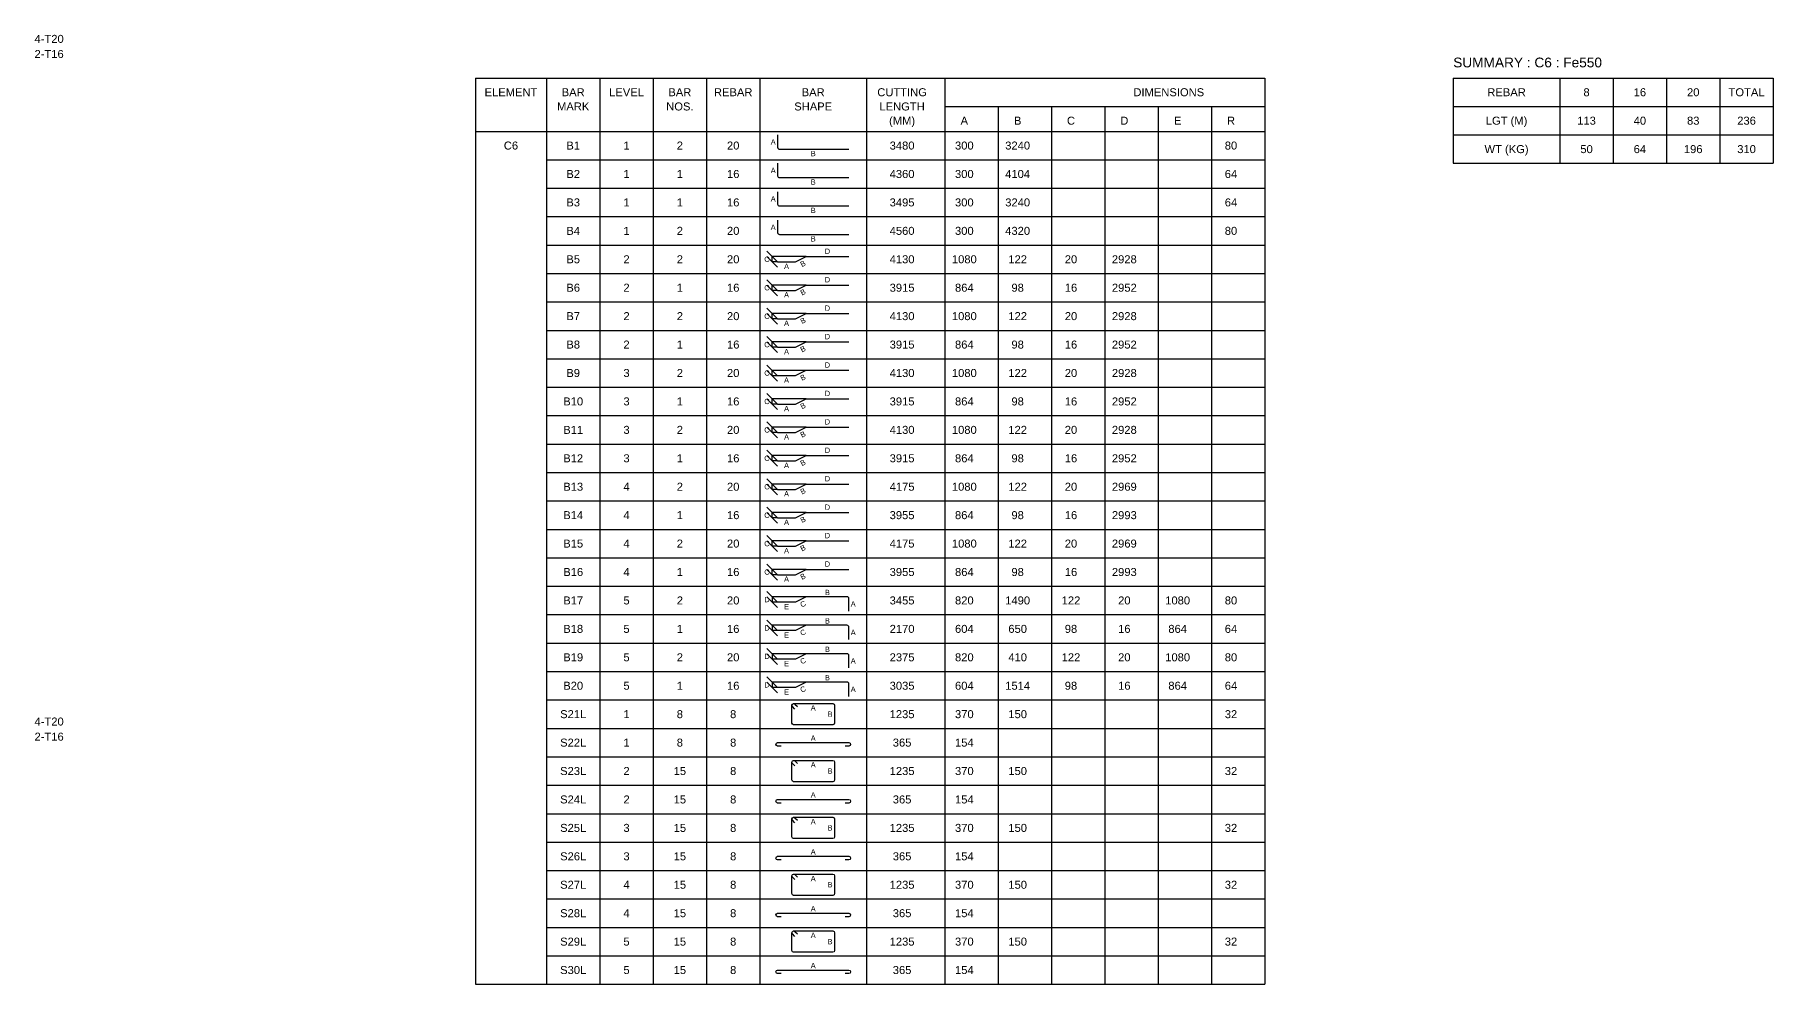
# Model space of a CAD drawing. Header units: inches. Extents: x -816171 to 9366335, y -450961 to 689132.
# Drawn here: x 153781 to 202673, y 205035 to 231753 of the extents above; entities that cross this region are included whole.
import ezdxf
from ezdxf.enums import TextEntityAlignment as Align

# ---------------------------------------------------------------- set-up
doc = ezdxf.new("R2010")
doc.units = ezdxf.units.IN
doc.header["$MEASUREMENT"] = 0
for name, color, linetype in [('Dim', 31, 'Continuous'), ('Reinforcement', 130, 'Continuous'), ('Schedule Border', 60, 'Continuous'), ('Schedule Header', 4, 'Continuous'), ('Text', 31, 'Continuous')]:
    doc.layers.add(name, color=color, linetype=linetype)
doc.styles.add('SC-BBS1', font='SansSerif')
doc.styles.get("Standard").update_dxf_attribs({"font": 'txt.shx'})
doc.dimstyles.new('SCBBSDim', dxfattribs={"dimtxt": 225, "dimasz": 0.18, "dimexe": 0, "dimexo": 0, "dimgap": 0, "dimtad": 1, "dimtoh": 1, "dimdec": 0, "dimzin": 0, "dimdsep": 46, "dimtxsty": 'Standard', "dimtsz": 150, "dimcen": 0.09, "dimclrd": 8, "dimclre": 8, "dimclrt": 3, "dimadec": 0, "dimazin": 0, "dimtfac": 1, "dimtdec": 0, "dimtix": 1, "dimtofl": 0, "dimtmove": 0, "dimatfit": 3, "dimfxl": 1, "dimtolj": 1, "dimtzin": 0, "dimarcsym": 0})

# ---------------------------------------------------------------- blocks, each defined once
blk = doc.blocks.new('*D598')
at = {"layer": 'DEFPOINTS', "color": 0, "transparency": 16777216}
for p in [(174523, 225510), (175473, 225510), (174673, 225360)]:
    blk.add_point(p, dxfattribs=at)
at = {"layer": 'Dim', "color": 8, "lineweight": -2, "transparency": 16777216}
for p, q in [((174673, 225360), (174373, 225660)), ((174673, 225210), (174373, 225510)), ((175473, 225510), (174523, 225510)), ((174523, 225360), (174523, 225510)), ((174673, 225360), (174523, 225360))]:
    blk.add_line(p, q, dxfattribs=at)
blk = doc.blocks.new('*D599')
at = {"layer": 'DEFPOINTS', "color": 0, "transparency": 16777216}
for p in [(174523, 224710), (174673, 224560), (175473, 224710)]:
    blk.add_point(p, dxfattribs=at)
at = {"layer": 'Dim', "color": 8, "lineweight": -2, "transparency": 16777216}
for p, q in [((174673, 224560), (174373, 224860)), ((174673, 224410), (174373, 224710)), ((175473, 224710), (174523, 224710)), ((174523, 224560), (174523, 224710)), ((174673, 224560), (174523, 224560))]:
    blk.add_line(p, q, dxfattribs=at)
blk = doc.blocks.new('*D600')
at = {"layer": 'DEFPOINTS', "color": 0, "transparency": 16777216}
for p in [(174523, 223910), (174673, 223760), (175473, 223910)]:
    blk.add_point(p, dxfattribs=at)
at = {"layer": 'Dim', "color": 8, "lineweight": -2, "transparency": 16777216}
for p, q in [((174673, 223760), (174373, 224060)), ((174673, 223610), (174373, 223910)), ((175473, 223910), (174523, 223910)), ((174523, 223760), (174523, 223910)), ((174673, 223760), (174523, 223760))]:
    blk.add_line(p, q, dxfattribs=at)
blk = doc.blocks.new('*D601')
at = {"layer": 'DEFPOINTS', "color": 0, "transparency": 16777216}
for p in [(174523, 223110), (174673, 222960), (175473, 223110)]:
    blk.add_point(p, dxfattribs=at)
at = {"layer": 'Dim', "color": 8, "lineweight": -2, "transparency": 16777216}
for p, q in [((174673, 222960), (174373, 223260)), ((174673, 222810), (174373, 223110)), ((175473, 223110), (174523, 223110)), ((174523, 222960), (174523, 223110)), ((174673, 222960), (174523, 222960))]:
    blk.add_line(p, q, dxfattribs=at)
blk = doc.blocks.new('*D602')
at = {"layer": 'DEFPOINTS', "color": 0, "transparency": 16777216}
for p in [(174523, 222310), (174673, 222160), (175473, 222310)]:
    blk.add_point(p, dxfattribs=at)
at = {"layer": 'Dim', "color": 8, "lineweight": -2, "transparency": 16777216}
for p, q in [((174673, 222160), (174373, 222460)), ((174673, 222010), (174373, 222310)), ((175473, 222310), (174523, 222310)), ((174523, 222160), (174523, 222310)), ((174673, 222160), (174523, 222160))]:
    blk.add_line(p, q, dxfattribs=at)
blk = doc.blocks.new('*D603')
at = {"layer": 'DEFPOINTS', "color": 0, "transparency": 16777216}
for p in [(174523, 221510), (175473, 221510), (174673, 221360)]:
    blk.add_point(p, dxfattribs=at)
at = {"layer": 'Dim', "color": 8, "lineweight": -2, "transparency": 16777216}
for p, q in [((174673, 221360), (174373, 221660)), ((174673, 221210), (174373, 221510)), ((175473, 221510), (174523, 221510)), ((174523, 221360), (174523, 221510)), ((174673, 221360), (174523, 221360))]:
    blk.add_line(p, q, dxfattribs=at)
blk = doc.blocks.new('*D604')
at = {"layer": 'DEFPOINTS', "color": 0, "transparency": 16777216}
for p in [(174523, 220710), (174673, 220560), (175473, 220710)]:
    blk.add_point(p, dxfattribs=at)
at = {"layer": 'Dim', "color": 8, "lineweight": -2, "transparency": 16777216}
for p, q in [((174673, 220560), (174373, 220860)), ((174673, 220410), (174373, 220710)), ((175473, 220710), (174523, 220710)), ((174523, 220560), (174523, 220710)), ((174673, 220560), (174523, 220560))]:
    blk.add_line(p, q, dxfattribs=at)
blk = doc.blocks.new('*D605')
at = {"layer": 'DEFPOINTS', "color": 0, "transparency": 16777216}
for p in [(174523, 219910), (174673, 219760), (175473, 219910)]:
    blk.add_point(p, dxfattribs=at)
at = {"layer": 'Dim', "color": 8, "lineweight": -2, "transparency": 16777216}
for p, q in [((174673, 219760), (174373, 220060)), ((174673, 219610), (174373, 219910)), ((175473, 219910), (174523, 219910)), ((174523, 219760), (174523, 219910)), ((174673, 219760), (174523, 219760))]:
    blk.add_line(p, q, dxfattribs=at)
blk = doc.blocks.new('*D606')
at = {"layer": 'DEFPOINTS', "color": 0, "transparency": 16777216}
for p in [(174523, 219110), (175473, 219110), (174673, 218960)]:
    blk.add_point(p, dxfattribs=at)
at = {"layer": 'Dim', "color": 8, "lineweight": -2, "transparency": 16777216}
for p, q in [((174673, 218960), (174373, 219260)), ((174673, 218810), (174373, 219110)), ((175473, 219110), (174523, 219110)), ((174523, 218960), (174523, 219110)), ((174673, 218960), (174523, 218960))]:
    blk.add_line(p, q, dxfattribs=at)
blk = doc.blocks.new('*D607')
at = {"layer": 'DEFPOINTS', "color": 0, "transparency": 16777216}
for p in [(174523, 218310), (174673, 218160), (175473, 218310)]:
    blk.add_point(p, dxfattribs=at)
at = {"layer": 'Dim', "color": 8, "lineweight": -2, "transparency": 16777216}
for p, q in [((174673, 218160), (174373, 218460)), ((174673, 218010), (174373, 218310)), ((175473, 218310), (174523, 218310)), ((174523, 218160), (174523, 218310)), ((174673, 218160), (174523, 218160))]:
    blk.add_line(p, q, dxfattribs=at)
blk = doc.blocks.new('*D608')
at = {"layer": 'DEFPOINTS', "color": 0, "transparency": 16777216}
for p in [(174523, 217510), (174673, 217360), (175473, 217510)]:
    blk.add_point(p, dxfattribs=at)
at = {"layer": 'Dim', "color": 8, "lineweight": -2, "transparency": 16777216}
for p, q in [((174673, 217360), (174373, 217660)), ((174673, 217210), (174373, 217510)), ((175473, 217510), (174523, 217510)), ((174523, 217360), (174523, 217510)), ((174673, 217360), (174523, 217360))]:
    blk.add_line(p, q, dxfattribs=at)
blk = doc.blocks.new('*D609')
at = {"layer": 'DEFPOINTS', "color": 0, "transparency": 16777216}
for p in [(174523, 216710), (175473, 216710), (174673, 216560)]:
    blk.add_point(p, dxfattribs=at)
at = {"layer": 'Dim', "color": 8, "lineweight": -2, "transparency": 16777216}
for p, q in [((174673, 216560), (174373, 216860)), ((174673, 216410), (174373, 216710)), ((175473, 216710), (174523, 216710)), ((174523, 216560), (174523, 216710)), ((174673, 216560), (174523, 216560))]:
    blk.add_line(p, q, dxfattribs=at)
blk = doc.blocks.new('*D610')
at = {"layer": 'DEFPOINTS', "color": 0, "transparency": 16777216}
for p in [(174523, 215785), (175173, 215785), (175473, 215935)]:
    blk.add_point(p, dxfattribs=at)
at = {"layer": 'Dim', "color": 8, "lineweight": -2, "transparency": 16777216}
for p, q in [((174673, 215785), (174373, 216085)), ((174673, 215635), (174373, 215935)), ((175473, 215935), (174523, 215935)), ((174523, 215935), (174523, 215785)), ((175173, 215785), (174523, 215785))]:
    blk.add_line(p, q, dxfattribs=at)
blk = doc.blocks.new('*D611')
at = {"layer": 'DEFPOINTS', "color": 0, "transparency": 16777216}
for p in [(175473, 215135), (174523, 214985), (175173, 214985)]:
    blk.add_point(p, dxfattribs=at)
at = {"layer": 'Dim', "color": 8, "lineweight": -2, "transparency": 16777216}
for p, q in [((174673, 214985), (174373, 215285)), ((174673, 214835), (174373, 215135)), ((175473, 215135), (174523, 215135)), ((174523, 215135), (174523, 214985)), ((175173, 214985), (174523, 214985))]:
    blk.add_line(p, q, dxfattribs=at)
blk = doc.blocks.new('*D612')
at = {"layer": 'DEFPOINTS', "color": 0, "transparency": 16777216}
for p in [(174523, 214185), (175173, 214185), (175473, 214335)]:
    blk.add_point(p, dxfattribs=at)
at = {"layer": 'Dim', "color": 8, "lineweight": -2, "transparency": 16777216}
for p, q in [((174673, 214185), (174373, 214485)), ((174673, 214035), (174373, 214335)), ((175473, 214335), (174523, 214335)), ((174523, 214335), (174523, 214185)), ((175173, 214185), (174523, 214185))]:
    blk.add_line(p, q, dxfattribs=at)
blk = doc.blocks.new('*D613')
at = {"layer": 'DEFPOINTS', "color": 0, "transparency": 16777216}
for p in [(174523, 213385), (175173, 213385), (175473, 213535)]:
    blk.add_point(p, dxfattribs=at)
at = {"layer": 'Dim', "color": 8, "lineweight": -2, "transparency": 16777216}
for p, q in [((174673, 213385), (174373, 213685)), ((174673, 213235), (174373, 213535)), ((175473, 213535), (174523, 213535)), ((174523, 213535), (174523, 213385)), ((175173, 213385), (174523, 213385))]:
    blk.add_line(p, q, dxfattribs=at)

msp = doc.modelspace()

# ---------------------------------------------------------------- linework, layer by layer
at = {"layer": 'Reinforcement'}
for points in [[(174673.34546, 228935.4638), (174673.34546, 228585.4638, 0.5), (174723.34546, 228535.4638), (176673.34546, 228535.4638)], [(174673.34546, 228135.4638), (174673.34546, 227785.4638, 0.5), (174723.34546, 227735.4638), (176673.34546, 227735.4638)], [(174673.34546, 227335.4638), (174673.34546, 226985.4638, 0.5), (174723.34546, 226935.4638), (176673.34546, 226935.4638)], [(174673.34546, 226535.4638), (174673.34546, 226185.4638, 0.5), (174723.34546, 226135.4638), (176673.34546, 226135.4638)], [(176673.34546, 215535.4638), (176673.34546, 215885.4638, 0.5), (176623.34546, 215935.4638), (175473.34546, 215935.4638), (175173.34546, 215785.4638), (174673.34546, 215785.4638)], [(176673.34546, 214735.4638), (176673.34546, 215085.4638, 0.5), (176623.34546, 215135.4638), (175473.34546, 215135.4638), (175173.34546, 214985.4638), (174673.34546, 214985.4638)], [(176673.34546, 213935.4638), (176673.34546, 214285.4638, 0.5), (176623.34546, 214335.4638), (175473.34546, 214335.4638), (175173.34546, 214185.4638), (174673.34546, 214185.4638)], [(176673.34546, 213135.4638), (176673.34546, 213485.4638, 0.5), (176623.34546, 213535.4638), (175473.34546, 213535.4638), (175173.34546, 213385.4638), (174673.34546, 213385.4638)], [(175158.70138, 212779.39798), (175087.99031, 212850.10827, -0.1989123674), (175073.34546, 212885.4638, -0.4142046237), (175123.34546, 212935.4638, -0.1989044359), (175158.7006, 212920.81934), (175229.41167, 212850.10905)], [(174773.34546, 211735.4638), (174673.34546, 211735.4638, -1), (174673.34546, 211835.4638), (176673.34546, 211835.4638, -1), (176673.34546, 211735.4638), (176573.34546, 211735.4638)], [(175158.70138, 211179.39798), (175087.99031, 211250.10827, -0.1989123674), (175073.34546, 211285.4638, -0.4142046237), (175123.34546, 211335.4638, -0.1989044359), (175158.7006, 211320.81934), (175229.41167, 211250.10905)], [(174773.34546, 210135.4638), (174673.34546, 210135.4638, -1), (174673.34546, 210235.4638), (176673.34546, 210235.4638, -1), (176673.34546, 210135.4638), (176573.34546, 210135.4638)], [(175158.70138, 209579.39798), (175087.99031, 209650.10827, -0.1989123674), (175073.34546, 209685.4638, -0.4142046237), (175123.34546, 209735.4638, -0.1989044359), (175158.7006, 209720.81934), (175229.41167, 209650.10905)], [(174773.34546, 208535.4638), (174673.34546, 208535.4638, -1), (174673.34546, 208635.4638), (176673.34546, 208635.4638, -1), (176673.34546, 208535.4638), (176573.34546, 208535.4638)], [(175158.70138, 207979.39798), (175087.99031, 208050.10827, -0.1989123674), (175073.34546, 208085.4638, -0.4142046237), (175123.34546, 208135.4638, -0.1989044359), (175158.7006, 208120.81934), (175229.41167, 208050.10905)], [(174773.34546, 206935.4638), (174673.34546, 206935.4638, -1), (174673.34546, 207035.4638), (176673.34546, 207035.4638, -1), (176673.34546, 206935.4638), (176573.34546, 206935.4638)], [(175158.70138, 206379.39798), (175087.99031, 206450.10827, -0.1989123674), (175073.34546, 206485.4638, -0.4142046237), (175123.34546, 206535.4638, -0.1989044359), (175158.7006, 206520.81934), (175229.41167, 206450.10905)], [(174773.34546, 205335.4638), (174673.34546, 205335.4638, -1), (174673.34546, 205435.4638), (176673.34546, 205435.4638, -1), (176673.34546, 205335.4638), (176573.34546, 205335.4638)]]:
    msp.add_lwpolyline(points, format="xyb", dxfattribs=at)
for points in [[(174673.34546, 225360.4638), (175173.34546, 225360.4638), (175473.34546, 225510.4638), (176673.34546, 225510.4638)], [(174673.34546, 224560.4638), (175173.34546, 224560.4638), (175473.34546, 224710.4638), (176673.34546, 224710.4638)], [(174673.34546, 223760.4638), (175173.34546, 223760.4638), (175473.34546, 223910.4638), (176673.34546, 223910.4638)], [(174673.34546, 222960.4638), (175173.34546, 222960.4638), (175473.34546, 223110.4638), (176673.34546, 223110.4638)], [(174673.34546, 222160.4638), (175173.34546, 222160.4638), (175473.34546, 222310.4638), (176673.34546, 222310.4638)], [(174673.34546, 221360.4638), (175173.34546, 221360.4638), (175473.34546, 221510.4638), (176673.34546, 221510.4638)], [(174673.34546, 220560.4638), (175173.34546, 220560.4638), (175473.34546, 220710.4638), (176673.34546, 220710.4638)], [(174673.34546, 219760.4638), (175173.34546, 219760.4638), (175473.34546, 219910.4638), (176673.34546, 219910.4638)], [(174673.34546, 218960.4638), (175173.34546, 218960.4638), (175473.34546, 219110.4638), (176673.34546, 219110.4638)], [(174673.34546, 218160.4638), (175173.34546, 218160.4638), (175473.34546, 218310.4638), (176673.34546, 218310.4638)], [(174673.34546, 217360.4638), (175173.34546, 217360.4638), (175473.34546, 217510.4638), (176673.34546, 217510.4638)], [(174673.34546, 216560.4638), (175173.34546, 216560.4638), (175473.34546, 216710.4638), (176673.34546, 216710.4638)]]:
    msp.add_lwpolyline(points, dxfattribs=at)
for points in [[(175073.34546, 212885.4638, -0.4142046237), (175123.34546, 212935.4638), (176223.34546, 212935.4638, -0.4142046237), (176273.34546, 212885.4638), (176273.34546, 212385.4638, -0.4142046237), (176223.34546, 212335.4638), (175123.34546, 212335.4638, -0.4142046237), (175073.34546, 212385.4638)], [(175073.34546, 211285.4638, -0.4142046237), (175123.34546, 211335.4638), (176223.34546, 211335.4638, -0.4142046237), (176273.34546, 211285.4638), (176273.34546, 210785.4638, -0.4142046237), (176223.34546, 210735.4638), (175123.34546, 210735.4638, -0.4142046237), (175073.34546, 210785.4638)], [(175073.34546, 209685.4638, -0.4142046237), (175123.34546, 209735.4638), (176223.34546, 209735.4638, -0.4142046237), (176273.34546, 209685.4638), (176273.34546, 209185.4638, -0.4142046237), (176223.34546, 209135.4638), (175123.34546, 209135.4638, -0.4142046237), (175073.34546, 209185.4638)], [(175073.34546, 208085.4638, -0.4142046237), (175123.34546, 208135.4638), (176223.34546, 208135.4638, -0.4142046237), (176273.34546, 208085.4638), (176273.34546, 207585.4638, -0.4142046237), (176223.34546, 207535.4638), (175123.34546, 207535.4638, -0.4142046237), (175073.34546, 207585.4638)], [(175073.34546, 206485.4638, -0.4142046237), (175123.34546, 206535.4638), (176223.34546, 206535.4638, -0.4142046237), (176273.34546, 206485.4638), (176273.34546, 205985.4638, -0.4142046237), (176223.34546, 205935.4638), (175123.34546, 205935.4638, -0.4142046237), (175073.34546, 205985.4638)]]:
    msp.add_lwpolyline(points, format="xyb", close=True, dxfattribs=at)
at = {"layer": 'Schedule Border'}
for p, q in [((166173.34546, 230535.4638), (188373.34546, 230535.4638)), ((166173.34546, 230535.4638), (166173.34546, 205035.4638)), ((168173.34546, 230535.4638), (168173.34546, 205035.4638)), ((169673.34546, 230535.4638), (169673.34546, 205035.4638)), ((171173.34546, 230535.4638), (171173.34546, 205035.4638)), ((172673.34546, 230535.4638), (172673.34546, 205035.4638)), ((174173.34546, 230535.4638), (174173.34546, 205035.4638)), ((177173.34546, 230535.4638), (177173.34546, 205035.4638)), ((179373.34546, 230535.4638), (179373.34546, 205035.4638)), ((188373.34546, 230535.4638), (188373.34546, 205035.4638)), ((193673.34546, 230535.4638), (202673.34546, 230535.4638)), ((193673.34546, 230535.4638), (193673.34546, 228135.4638)), ((196673.34546, 230535.4638), (196673.34546, 228135.4638)), ((198173.34546, 230535.4638), (198173.34546, 228135.4638)), ((199673.34546, 230535.4638), (199673.34546, 228135.4638)), ((201173.34546, 230535.4638), (201173.34546, 228135.4638)), ((202673.34546, 230535.4638), (202673.34546, 228135.4638)), ((179373.34546, 229735.4638), (188373.34546, 229735.4638)), ((180873.34546, 229735.4638), (180873.34546, 205035.4638)), ((182373.34546, 229735.4638), (182373.34546, 205035.4638)), ((183873.34546, 229735.4638), (183873.34546, 205035.4638)), ((185373.34546, 229735.4638), (185373.34546, 205035.4638)), ((186873.34546, 229735.4638), (186873.34546, 205035.4638)), ((193673.34546, 229735.4638), (202673.34546, 229735.4638)), ((166173.34546, 229035.4638), (188373.34546, 229035.4638)), ((193673.34546, 228935.4638), (202673.34546, 228935.4638)), ((168173.34546, 228235.4638), (188373.34546, 228235.4638)), ((193673.34546, 228135.4638), (202673.34546, 228135.4638)), ((168173.34546, 227435.4638), (188373.34546, 227435.4638)), ((168173.34546, 226635.4638), (188373.34546, 226635.4638)), ((168173.34546, 225835.4638), (188373.34546, 225835.4638)), ((168173.34546, 225035.4638), (188373.34546, 225035.4638)), ((168173.34546, 224235.4638), (188373.34546, 224235.4638)), ((168173.34546, 223435.4638), (188373.34546, 223435.4638)), ((168173.34546, 222635.4638), (188373.34546, 222635.4638)), ((168173.34546, 221835.4638), (188373.34546, 221835.4638)), ((168173.34546, 221035.4638), (188373.34546, 221035.4638)), ((168173.34546, 220235.4638), (188373.34546, 220235.4638)), ((168173.34546, 219435.4638), (188373.34546, 219435.4638)), ((168173.34546, 218635.4638), (188373.34546, 218635.4638)), ((168173.34546, 217835.4638), (188373.34546, 217835.4638)), ((168173.34546, 217035.4638), (188373.34546, 217035.4638)), ((168173.34546, 216235.4638), (188373.34546, 216235.4638)), ((168173.34546, 215435.4638), (188373.34546, 215435.4638)), ((168173.34546, 214635.4638), (188373.34546, 214635.4638)), ((168173.34546, 213835.4638), (188373.34546, 213835.4638)), ((168173.34546, 213035.4638), (188373.34546, 213035.4638)), ((168173.34546, 212235.4638), (188373.34546, 212235.4638)), ((168173.34546, 211435.4638), (188373.34546, 211435.4638)), ((168173.34546, 210635.4638), (188373.34546, 210635.4638)), ((168173.34546, 209835.4638), (188373.34546, 209835.4638)), ((168173.34546, 209035.4638), (188373.34546, 209035.4638)), ((168173.34546, 208235.4638), (188373.34546, 208235.4638)), ((168173.34546, 207435.4638), (188373.34546, 207435.4638)), ((168173.34546, 206635.4638), (188373.34546, 206635.4638)), ((168173.34546, 205835.4638), (188373.34546, 205835.4638)), ((166173.34546, 205035.4638), (188373.34546, 205035.4638))]:
    msp.add_line(p, q, dxfattribs=at)

# ---------------------------------------------------------------- texts
at = {"layer": 'Dim', "style": 'SC-BBS1'}
for s, p in [('A', (174548.34546, 228735.4638)), ('B', (175673.34546, 228410.4638)), ('A', (174548.34546, 227935.4638)), ('B', (175673.34546, 227610.4638)), ('A', (174548.34546, 227135.4638)), ('B', (175673.34546, 226810.4638)), ('A', (174548.34546, 226335.4638)), ('B', (175673.34546, 226010.4638)), ('C', (174373.34546, 225435.4638)), ('D', (176073.34546, 225660.4638)), ('A', (174923.34546, 225235.4638)), ('D', (176073.34546, 224860.4638)), ('C', (174373.34546, 224635.4638)), ('A', (174923.34546, 224435.4638)), ('D', (176073.34546, 224060.4638)), ('C', (174373.34546, 223835.4638)), ('A', (174923.34546, 223635.4638)), ('C', (174373.34546, 223035.4638)), ('D', (176073.34546, 223260.4638)), ('A', (174923.34546, 222835.4638)), ('D', (176073.34546, 222460.4638)), ('C', (174373.34546, 222235.4638)), ('A', (174923.34546, 222035.4638)), ('C', (174373.34546, 221435.4638)), ('D', (176073.34546, 221660.4638)), ('A', (174923.34546, 221235.4638)), ('C', (174373.34546, 220635.4638)), ('A', (174923.34546, 220435.4638)), ('D', (176073.34546, 220860.4638)), ('D', (176073.34546, 220060.4638)), ('C', (174373.34546, 219835.4638)), ('A', (174923.34546, 219635.4638)), ('C', (174373.34546, 219035.4638)), ('D', (176073.34546, 219260.4638)), ('A', (174923.34546, 218835.4638)), ('C', (174373.34546, 218235.4638)), ('A', (174923.34546, 218035.4638)), ('D', (176073.34546, 218460.4638)), ('D', (176073.34546, 217660.4638)), ('C', (174373.34546, 217435.4638)), ('A', (174923.34546, 217235.4638)), ('C', (174373.34546, 216635.4638)), ('D', (176073.34546, 216860.4638)), ('A', (174923.34546, 216435.4638)), ('B', (176073.34546, 216060.4638)), ('D', (174373.34546, 215860.4638)), ('E', (174923.34546, 215660.4638)), ('A', (176798.34546, 215735.4638)), ('D', (174373.34546, 215060.4638)), ('B', (176073.34546, 215260.4638)), ('E', (174923.34546, 214860.4638)), ('A', (176798.34546, 214935.4638)), ('D', (174373.34546, 214260.4638)), ('B', (176073.34546, 214460.4638)), ('A', (176798.34546, 214135.4638)), ('E', (174923.34546, 214060.4638)), ('B', (176073.34546, 213660.4638)), ('D', (174373.34546, 213460.4638)), ('E', (174923.34546, 213260.4638)), ('A', (176798.34546, 213335.4638)), ('A', (175673.34546, 212810.4638)), ('B', (176148.34546, 212635.4638)), ('A', (175673.34546, 211960.4638)), ('A', (175673.34546, 211210.4638)), ('B', (176148.34546, 211035.4638)), ('A', (175673.34546, 210360.4638)), ('A', (175673.34546, 209610.4638)), ('B', (176148.34546, 209435.4638)), ('A', (175673.34546, 208760.4638)), ('A', (175673.34546, 208010.4638)), ('B', (176148.34546, 207835.4638)), ('A', (175673.34546, 207160.4638)), ('A', (175673.34546, 206410.4638)), ('B', (176148.34546, 206235.4638)), ('A', (175673.34546, 205560.4638))]:
    msp.add_text(s, height=150, dxfattribs=at).set_placement(p, align=Align.MIDDLE_CENTER)
for s, p in [('B', (175385.84546, 225310.4638)), ('B', (175385.84546, 224510.4638)), ('B', (175385.84546, 223710.4638)), ('B', (175385.84546, 222910.4638)), ('B', (175385.84546, 222110.4638)), ('B', (175385.84546, 221310.4638)), ('B', (175385.84546, 220510.4638)), ('B', (175385.84546, 219710.4638)), ('B', (175385.84546, 218910.4638)), ('B', (175385.84546, 218110.4638)), ('B', (175385.84546, 217310.4638)), ('B', (175385.84546, 216510.4638)), ('C', (175385.84546, 215735.4638)), ('C', (175385.84546, 214935.4638)), ('C', (175385.84546, 214135.4638)), ('C', (175385.84546, 213335.4638))]:
    msp.add_text(s, height=150, rotation=26.565051177, dxfattribs=at).set_placement(p, align=Align.MIDDLE_CENTER)
at = {"layer": 'Schedule Header', "style": 'SC-BBS1'}
msp.add_text('SUMMARY : C6 : Fe550', height=275, dxfattribs=at).set_placement((193673.34546, 230835.4638))
for s, p in [('ELEMENT', (167173.34546, 230135.4638)), ('MARK', (168923.34546, 229735.4638)), ('BAR', (168923.34546, 230135.4638)), ('LEVEL', (170423.34546, 230135.4638)), ('NOS.', (171923.34546, 229735.4638)), ('BAR', (171923.34546, 230135.4638)), ('REBAR', (173423.34546, 230135.4638)), ('SHAPE', (175673.34546, 229735.4638)), ('BAR', (175673.34546, 230135.4638)), ('CUTTING', (178173.34546, 230135.4638)), ('LENGTH', (178173.34546, 229735.4638)), ('DIMENSIONS', (185673.34546, 230135.4638)), ('REBAR', (195173.34546, 230135.4638)), ('8', (197423.34546, 230135.4638)), ('16', (198923.34546, 230135.4638)), ('20', (200423.34546, 230135.4638)), ('TOTAL', (201923.34546, 230135.4638)), ('(MM)', (178173.34546, 229335.4638)), ('A', (179923.34546, 229335.4638)), ('B', (181423.34546, 229335.4638)), ('C', (182923.34546, 229335.4638)), ('D', (184423.34546, 229335.4638)), ('E', (185923.34546, 229335.4638)), ('R', (187423.34546, 229335.4638)), ('LGT (M)', (195173.34546, 229335.4638)), ('WT (KG)', (195173.34546, 228535.4638))]:
    msp.add_text(s, height=225, dxfattribs=at).set_placement(p, align=Align.MIDDLE_CENTER)
at = {"layer": 'Text', "style": 'SC-BBS1'}
for s, p in [('4-T20', (153773.34546, 231637.4638)), ('2-T16', (153773.34546, 231212.4638)), ('4-T20', (153773.34546, 212427.4638)), ('2-T16', (153773.34546, 212002.4638))]:
    msp.add_text(s, height=225, dxfattribs=at).set_placement(p, align=Align.MIDDLE_LEFT)
for s, p in [('113', (197423.34546, 229335.4638)), ('40', (198923.34546, 229335.4638)), ('83', (200423.34546, 229335.4638)), ('236', (201923.34546, 229335.4638)), ('C6', (167173.34546, 228635.4638)), ('B1', (168923.34546, 228635.4638)), ('1', (170423.34546, 228635.4638)), ('2', (171923.34546, 228635.4638)), ('20', (173423.34546, 228635.4638)), ('3480', (178173.34546, 228635.4638)), ('300', (179923.34546, 228635.4638)), ('3240', (181423.34546, 228635.4638)), ('80', (187423.34546, 228635.4638)), ('50', (197423.34546, 228535.4638)), ('64', (198923.34546, 228535.4638)), ('196', (200423.34546, 228535.4638)), ('310', (201923.34546, 228535.4638)), ('B2', (168923.34546, 227835.4638)), ('1', (170423.34546, 227835.4638)), ('1', (171923.34546, 227835.4638)), ('16', (173423.34546, 227835.4638)), ('4360', (178173.34546, 227835.4638)), ('300', (179923.34546, 227835.4638)), ('4104', (181423.34546, 227835.4638)), ('64', (187423.34546, 227835.4638)), ('B3', (168923.34546, 227035.4638)), ('1', (170423.34546, 227035.4638)), ('1', (171923.34546, 227035.4638)), ('16', (173423.34546, 227035.4638)), ('3495', (178173.34546, 227035.4638)), ('300', (179923.34546, 227035.4638)), ('3240', (181423.34546, 227035.4638)), ('64', (187423.34546, 227035.4638)), ('B4', (168923.34546, 226235.4638)), ('1', (170423.34546, 226235.4638)), ('2', (171923.34546, 226235.4638)), ('20', (173423.34546, 226235.4638)), ('4560', (178173.34546, 226235.4638)), ('300', (179923.34546, 226235.4638)), ('4320', (181423.34546, 226235.4638)), ('80', (187423.34546, 226235.4638)), ('B5', (168923.34546, 225435.4638)), ('2', (170423.34546, 225435.4638)), ('2', (171923.34546, 225435.4638)), ('20', (173423.34546, 225435.4638)), ('4130', (178173.34546, 225435.4638)), ('1080', (179923.34546, 225435.4638)), ('122', (181423.34546, 225435.4638)), ('20', (182923.34546, 225435.4638)), ('2928', (184423.34546, 225435.4638)), ('B6', (168923.34546, 224635.4638)), ('2', (170423.34546, 224635.4638)), ('1', (171923.34546, 224635.4638)), ('16', (173423.34546, 224635.4638)), ('3915', (178173.34546, 224635.4638)), ('864', (179923.34546, 224635.4638)), ('98', (181423.34546, 224635.4638)), ('16', (182923.34546, 224635.4638)), ('2952', (184423.34546, 224635.4638)), ('B7', (168923.34546, 223835.4638)), ('2', (170423.34546, 223835.4638)), ('2', (171923.34546, 223835.4638)), ('20', (173423.34546, 223835.4638)), ('4130', (178173.34546, 223835.4638)), ('1080', (179923.34546, 223835.4638)), ('122', (181423.34546, 223835.4638)), ('20', (182923.34546, 223835.4638)), ('2928', (184423.34546, 223835.4638)), ('B8', (168923.34546, 223035.4638)), ('2', (170423.34546, 223035.4638)), ('1', (171923.34546, 223035.4638)), ('16', (173423.34546, 223035.4638)), ('3915', (178173.34546, 223035.4638)), ('864', (179923.34546, 223035.4638)), ('98', (181423.34546, 223035.4638)), ('16', (182923.34546, 223035.4638)), ('2952', (184423.34546, 223035.4638)), ('B9', (168923.34546, 222235.4638)), ('3', (170423.34546, 222235.4638)), ('2', (171923.34546, 222235.4638)), ('20', (173423.34546, 222235.4638)), ('4130', (178173.34546, 222235.4638)), ('1080', (179923.34546, 222235.4638)), ('122', (181423.34546, 222235.4638)), ('20', (182923.34546, 222235.4638)), ('2928', (184423.34546, 222235.4638)), ('B10', (168923.34546, 221435.4638)), ('3', (170423.34546, 221435.4638)), ('1', (171923.34546, 221435.4638)), ('16', (173423.34546, 221435.4638)), ('3915', (178173.34546, 221435.4638)), ('864', (179923.34546, 221435.4638)), ('98', (181423.34546, 221435.4638)), ('16', (182923.34546, 221435.4638)), ('2952', (184423.34546, 221435.4638)), ('B11', (168923.34546, 220635.4638)), ('3', (170423.34546, 220635.4638)), ('2', (171923.34546, 220635.4638)), ('20', (173423.34546, 220635.4638)), ('4130', (178173.34546, 220635.4638)), ('1080', (179923.34546, 220635.4638)), ('122', (181423.34546, 220635.4638)), ('20', (182923.34546, 220635.4638)), ('2928', (184423.34546, 220635.4638)), ('B12', (168923.34546, 219835.4638)), ('3', (170423.34546, 219835.4638)), ('1', (171923.34546, 219835.4638)), ('16', (173423.34546, 219835.4638)), ('3915', (178173.34546, 219835.4638)), ('864', (179923.34546, 219835.4638)), ('98', (181423.34546, 219835.4638)), ('16', (182923.34546, 219835.4638)), ('2952', (184423.34546, 219835.4638)), ('B13', (168923.34546, 219035.4638)), ('4', (170423.34546, 219035.4638)), ('2', (171923.34546, 219035.4638)), ('20', (173423.34546, 219035.4638)), ('4175', (178173.34546, 219035.4638)), ('1080', (179923.34546, 219035.4638)), ('122', (181423.34546, 219035.4638)), ('20', (182923.34546, 219035.4638)), ('2969', (184423.34546, 219035.4638)), ('B14', (168923.34546, 218235.4638)), ('4', (170423.34546, 218235.4638)), ('1', (171923.34546, 218235.4638)), ('16', (173423.34546, 218235.4638)), ('3955', (178173.34546, 218235.4638)), ('864', (179923.34546, 218235.4638)), ('98', (181423.34546, 218235.4638)), ('16', (182923.34546, 218235.4638)), ('2993', (184423.34546, 218235.4638)), ('B15', (168923.34546, 217435.4638)), ('4', (170423.34546, 217435.4638)), ('2', (171923.34546, 217435.4638)), ('20', (173423.34546, 217435.4638)), ('4175', (178173.34546, 217435.4638)), ('1080', (179923.34546, 217435.4638)), ('122', (181423.34546, 217435.4638)), ('20', (182923.34546, 217435.4638)), ('2969', (184423.34546, 217435.4638)), ('B16', (168923.34546, 216635.4638)), ('4', (170423.34546, 216635.4638)), ('1', (171923.34546, 216635.4638)), ('16', (173423.34546, 216635.4638)), ('3955', (178173.34546, 216635.4638)), ('864', (179923.34546, 216635.4638)), ('98', (181423.34546, 216635.4638)), ('16', (182923.34546, 216635.4638)), ('2993', (184423.34546, 216635.4638)), ('B17', (168923.34546, 215835.4638)), ('5', (170423.34546, 215835.4638)), ('2', (171923.34546, 215835.4638)), ('20', (173423.34546, 215835.4638)), ('3455', (178173.34546, 215835.4638)), ('820', (179923.34546, 215835.4638)), ('1490', (181423.34546, 215835.4638)), ('122', (182923.34546, 215835.4638)), ('20', (184423.34546, 215835.4638)), ('1080', (185923.34546, 215835.4638)), ('80', (187423.34546, 215835.4638)), ('B18', (168923.34546, 215035.4638)), ('5', (170423.34546, 215035.4638)), ('1', (171923.34546, 215035.4638)), ('16', (173423.34546, 215035.4638)), ('2170', (178173.34546, 215035.4638)), ('604', (179923.34546, 215035.4638)), ('650', (181423.34546, 215035.4638)), ('98', (182923.34546, 215035.4638)), ('16', (184423.34546, 215035.4638)), ('864', (185923.34546, 215035.4638)), ('64', (187423.34546, 215035.4638)), ('B19', (168923.34546, 214235.4638)), ('5', (170423.34546, 214235.4638)), ('2', (171923.34546, 214235.4638)), ('20', (173423.34546, 214235.4638)), ('2375', (178173.34546, 214235.4638)), ('820', (179923.34546, 214235.4638)), ('410', (181423.34546, 214235.4638)), ('122', (182923.34546, 214235.4638)), ('20', (184423.34546, 214235.4638)), ('1080', (185923.34546, 214235.4638)), ('80', (187423.34546, 214235.4638)), ('B20', (168923.34546, 213435.4638)), ('5', (170423.34546, 213435.4638)), ('1', (171923.34546, 213435.4638)), ('16', (173423.34546, 213435.4638)), ('3035', (178173.34546, 213435.4638)), ('604', (179923.34546, 213435.4638)), ('1514', (181423.34546, 213435.4638)), ('98', (182923.34546, 213435.4638)), ('16', (184423.34546, 213435.4638)), ('864', (185923.34546, 213435.4638)), ('64', (187423.34546, 213435.4638)), ('S21L', (168923.34546, 212635.4638)), ('1', (170423.34546, 212635.4638)), ('8', (171923.34546, 212635.4638)), ('8', (173423.34546, 212635.4638)), ('1235', (178173.34546, 212635.4638)), ('370', (179923.34546, 212635.4638)), ('150', (181423.34546, 212635.4638)), ('32', (187423.34546, 212635.4638)), ('S22L', (168923.34546, 211835.4638)), ('1', (170423.34546, 211835.4638)), ('8', (171923.34546, 211835.4638)), ('8', (173423.34546, 211835.4638)), ('365', (178173.34546, 211835.4638)), ('154', (179923.34546, 211835.4638)), ('S23L', (168923.34546, 211035.4638)), ('2', (170423.34546, 211035.4638)), ('15', (171923.34546, 211035.4638)), ('8', (173423.34546, 211035.4638)), ('1235', (178173.34546, 211035.4638)), ('370', (179923.34546, 211035.4638)), ('150', (181423.34546, 211035.4638)), ('32', (187423.34546, 211035.4638)), ('S24L', (168923.34546, 210235.4638)), ('2', (170423.34546, 210235.4638)), ('15', (171923.34546, 210235.4638)), ('8', (173423.34546, 210235.4638)), ('365', (178173.34546, 210235.4638)), ('154', (179923.34546, 210235.4638)), ('S25L', (168923.34546, 209435.4638)), ('3', (170423.34546, 209435.4638)), ('15', (171923.34546, 209435.4638)), ('8', (173423.34546, 209435.4638)), ('1235', (178173.34546, 209435.4638)), ('370', (179923.34546, 209435.4638)), ('150', (181423.34546, 209435.4638)), ('32', (187423.34546, 209435.4638)), ('S26L', (168923.34546, 208635.4638)), ('3', (170423.34546, 208635.4638)), ('15', (171923.34546, 208635.4638)), ('8', (173423.34546, 208635.4638)), ('365', (178173.34546, 208635.4638)), ('154', (179923.34546, 208635.4638)), ('S27L', (168923.34546, 207835.4638)), ('4', (170423.34546, 207835.4638)), ('15', (171923.34546, 207835.4638)), ('8', (173423.34546, 207835.4638)), ('1235', (178173.34546, 207835.4638)), ('370', (179923.34546, 207835.4638)), ('150', (181423.34546, 207835.4638)), ('32', (187423.34546, 207835.4638)), ('S28L', (168923.34546, 207035.4638)), ('4', (170423.34546, 207035.4638)), ('15', (171923.34546, 207035.4638)), ('8', (173423.34546, 207035.4638)), ('365', (178173.34546, 207035.4638)), ('154', (179923.34546, 207035.4638)), ('S29L', (168923.34546, 206235.4638)), ('5', (170423.34546, 206235.4638)), ('15', (171923.34546, 206235.4638)), ('8', (173423.34546, 206235.4638)), ('1235', (178173.34546, 206235.4638)), ('370', (179923.34546, 206235.4638)), ('150', (181423.34546, 206235.4638)), ('32', (187423.34546, 206235.4638)), ('S30L', (168923.34546, 205435.4638)), ('5', (170423.34546, 205435.4638)), ('15', (171923.34546, 205435.4638)), ('8', (173423.34546, 205435.4638)), ('365', (178173.34546, 205435.4638)), ('154', (179923.34546, 205435.4638))]:
    msp.add_text(s, height=225, dxfattribs=at).set_placement(p, align=Align.MIDDLE_CENTER)

# ---------------------------------------------------------------- dimensions: what is measured, and where the dimension line sits
at = {"layer": 'Dim'}
for base, p1, p2, picture, middle in [((174523.34546, 225510.4638), (174673.34546, 225360.4638), (175473.34546, 225510.4638), '*D598', (174523.34546, 225435.4638)), ((174523.34546, 224710.4638), (174673.34546, 224560.4638), (175473.34546, 224710.4638), '*D599', (174523.34546, 224635.4638)), ((174523.34546, 223910.4638), (174673.34546, 223760.4638), (175473.34546, 223910.4638), '*D600', (174523.34546, 223835.4638)), ((174523.34546, 223110.4638), (174673.34546, 222960.4638), (175473.34546, 223110.4638), '*D601', (174523.34546, 223035.4638)), ((174523.34546, 222310.4638), (174673.34546, 222160.4638), (175473.34546, 222310.4638), '*D602', (174523.34546, 222235.4638)), ((174523.34546, 221510.4638), (174673.34546, 221360.4638), (175473.34546, 221510.4638), '*D603', (174523.34546, 221435.4638)), ((174523.34546, 220710.4638), (174673.34546, 220560.4638), (175473.34546, 220710.4638), '*D604', (174523.34546, 220635.4638)), ((174523.34546, 219910.4638), (174673.34546, 219760.4638), (175473.34546, 219910.4638), '*D605', (174523.34546, 219835.4638)), ((174523.34546, 219110.4638), (174673.34546, 218960.4638), (175473.34546, 219110.4638), '*D606', (174523.34546, 219035.4638)), ((174523.34546, 218310.4638), (174673.34546, 218160.4638), (175473.34546, 218310.4638), '*D607', (174523.34546, 218235.4638)), ((174523.34546, 217510.4638), (174673.34546, 217360.4638), (175473.34546, 217510.4638), '*D608', (174523.34546, 217435.4638)), ((174523.34546, 216710.4638), (174673.34546, 216560.4638), (175473.34546, 216710.4638), '*D609', (174523.34546, 216635.4638)), ((174523.34546, 215785.4638), (175473.34546, 215935.4638), (175173.34546, 215785.4638), '*D610', (174523.34546, 215860.4638)), ((174523.34546, 214985.4638), (175473.34546, 215135.4638), (175173.34546, 214985.4638), '*D611', (174523.34546, 215060.4638)), ((174523.34546, 214185.4638), (175473.34546, 214335.4638), (175173.34546, 214185.4638), '*D612', (174523.34546, 214260.4638)), ((174523.34546, 213385.4638), (175473.34546, 213535.4638), (175173.34546, 213385.4638), '*D613', (174523.34546, 213460.4638))]:
    dim = msp.add_linear_dim(base=base, p1=p1, p2=p2, angle=90, text=' ', dimstyle='SCBBSDim', dxfattribs=at)
    dim.commit()
    dim.dimension.update_dxf_attribs({"geometry": picture, "text_midpoint": middle})

doc.saveas('drawing.dxf')
